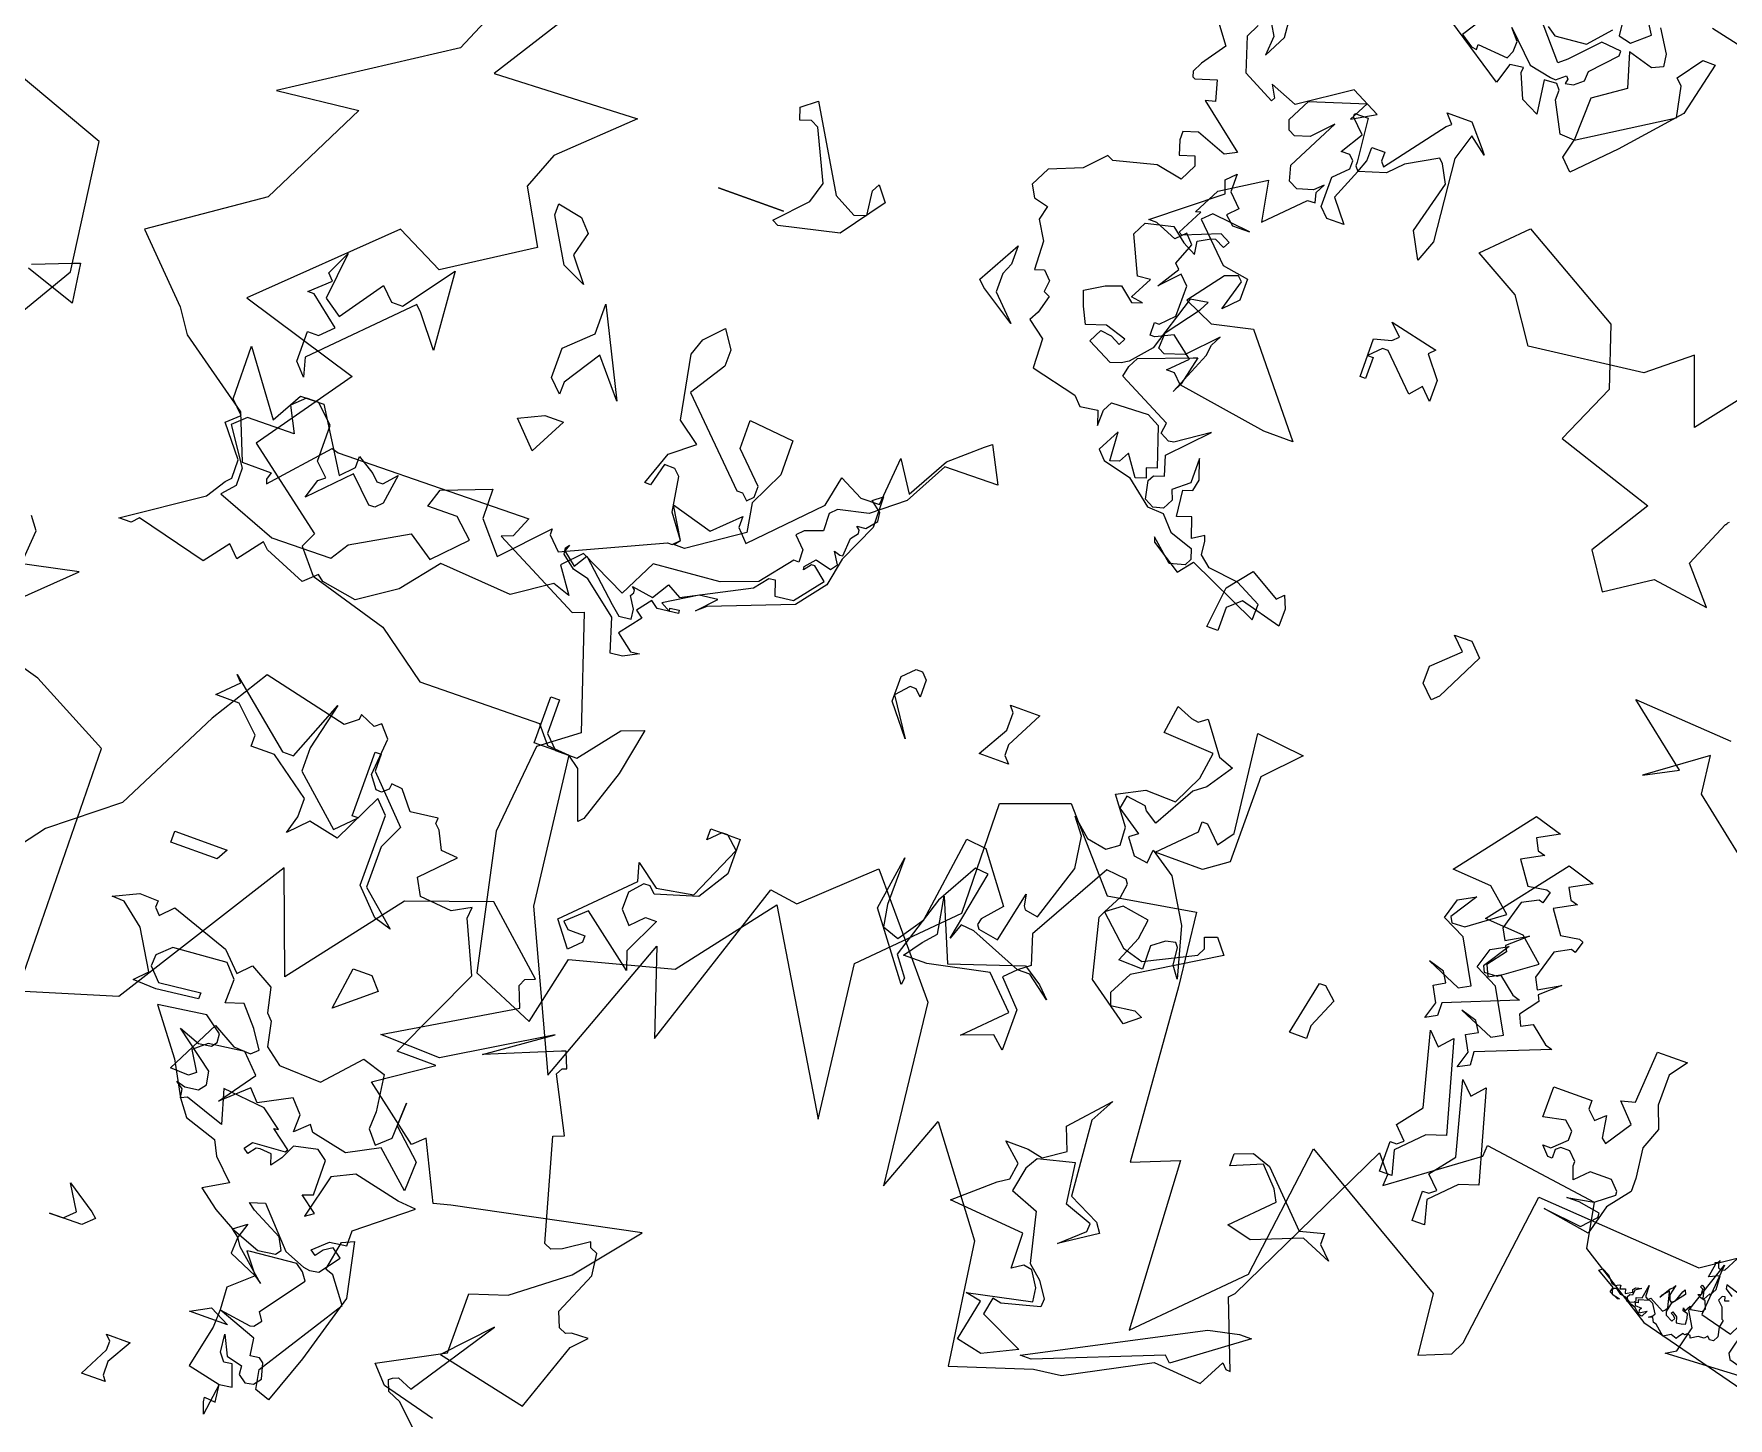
# Model space of a CAD drawing. Header units: metres. Extents: x -71 to 881, y -503 to 661.
# Drawn here: x 140.09 to 145.56, y 476.48 to 480.94 of the extents above; entities that cross this region are included whole.
import ezdxf

# ---------------------------------------------------------------- set-up
doc = ezdxf.new("R2010")
doc.units = ezdxf.units.M
doc.layers.add('ARBRE', color=100, linetype='Continuous', lineweight=13, true_color=0x00ff3f)

# ---------------------------------------------------------------- blocks, each defined once
blk = doc.blocks.new('WMF2', base_point=(0, 0.01))
at = {"color": 251, "lineweight": 0, "true_color": 0x636466}
for points in [[(81.23, -212.64), (86.45, -202.37), (92.4, -197.64), (98.49, -189.57)], [(197.13, -110.25), (202.88, -101.16), (188.84, -101.73), (195.03, -95.86), (196.4, -92.3), (193.55, -87.25), (201.48, -82.18), (206.17, -84.52), (217.5, -73.62), (205.76, -70.03), (212.07, -61.12), (204.08, -54.99), (204.77, -53.52), (202.84, -51.25), (195.1, -48.95), (190.12, -45.33), (178.29, -45.44), (176.89, -43.78), (174.7, -43.59), (173.01, -29.2), (166.39, -14.78), (160.89, -29.58), (158.19, -21.39), (152.68, -38.14), (149.95, -37.75), (143.85, -43.43), (139.57, -38.33), (135.29, -33.25), (133.39, -15.7), (130.63, -23.1), (123.64, -13.73), (121.99, -1.9), (114.39, -4.34), (111.72, -4.67), (103.98, -8.76), (99.27, -8.35), (97.95, -10.89), (97.46, -10.41), (97.02, -10.37), (99.54, -16.88), (99.06, -17.38), (95.41, -24.9), (90.83, -34.32), (89.42, -32.65), (89.51, -31.56), (81.64, -37.29), (81.55, -38.39), (70.38, -36.78), (69.61, -32.48), (62.22, -27.79), (49.27, -24.43)], [(3.27, -107.44), (3.01, -110.61), (3.9, -111.79)], [(16.57, -120.44), (8.22, -134.47), (9.81, -146.85), (18.98, -150.2)], [(39.67, -158.01), (44.92, -159.4), (46.44, -161.06), (40.43, -164.26), (40.42, -170.12), (36.91, -171.27), (31.95, -175.08), (27.13, -180.99), (44.83, -177.37), (46.41, -176.96), (49.12, -182.48), (50.2, -181.46), (55.69, -185.68), (50.55, -189.17), (54.41, -189.22), (50.23, -198.2), (52.48, -203.12), (52.39, -204.21), (54.12, -203.26), (57.28, -203.53), (58.15, -205.15), (55.25, -208.11), (56.89, -208.24), (57.74, -209.97), (58.25, -210.45), (58.2, -211), (60.88, -210.67), (62.28, -212.43), (63.37, -212.54), (63.42, -211.98), (64, -211.48), (64.56, -211.53), (65.45, -212.71), (65.14, -216.33), (66.13, -217.51), (66.73, -217.02), (68.24, -217.69), (68.28, -217.15), (69.45, -216.26), (77.76, -218.17), (81.23, -212.64), (81.23, -212.64)], [(122.03, -4.59), (121.2, -8.62), (122.72, -8.94), (116.58, -10.22), (116.74, -11.56), (117.68, -13), (118.53, -13.17), (119.53, -12.5), (119.62, -15.95), (127.05, -16.59), (123.52, -19.64), (122.5, -20.31), (122.25, -21.93), (124.05, -23.52), (121.84, -23.52), (120.32, -23.2), (118.31, -24.55), (119.17, -26.74), (115.88, -30.39), (117.14, -28.09), (116.53, -20.76), (113.49, -19.25), (112.89, -18.34), (116.25, -16.14), (114.07, -18.14), (114, -18.92), (116.7, -19.9), (117.23, -23.8), (120.73, -22.94), (121.42, -21.76), (121.9, -19.39), (119.14, -18.3), (118.02, -13.51), (116.67, -12.35), (115.65, -10.82), (115.72, -10.05), (119.34, -9.11), (120.19, -9.29), (120.53, -7.61), (116.29, -5.59), (119.5, -4.04), (122.03, -4.59), (122.03, -4.59)], [(100.3, -13.3), (97.37, -13.9), (96.16, -13.9), (102.61, -9.16), (103.21, -9.75), (114.9, -5.14), (116, -5.14), (100.3, -13.3), (100.3, -13.3)], [(204.04, -108.47), (206.64, -102.36), (221.47, -92.77), (213.62, -93.64), (218.84, -83.17), (228.67, -76.4), (223.08, -70.7), (221.59, -68.47), (214.46, -63.39), (212.7, -59.01), (209.83, -58.98), (210.04, -58.28), (209.88, -57.88), (205.22, -63.07), (204.55, -62.86), (196.2, -62.98), (185.71, -63.11), (186.56, -61.11), (187.58, -60.7), (178.92, -56.25), (177.9, -56.66), (174.32, -45.95), (177.81, -43.34), (178.67, -34.61), (175.87, -21.54), (169.72, -18.91), (168.26, -25.61), (158.55, -28.14), (151.66, -37.02), (141.23, -19.49), (142.97, -34.33), (135.13, -42.17), (135.3, -53.01), (129.01, -55.27), (122.91, -48.29), (114.53, -49.68), (113.77, -42.55), (112.45, -25.61), (108.09, -27.35), (107.21, -10.78), (98.49, -19.49), (96.74, -32.59), (81.64, -23.67), (81.04, -17.76), (78.09, -18.94), (77.45, -20.28), (75.41, -35.48), (59.11, -34.32), (48.77, -41.31)], [(40.11, -155.63), (43.05, -158.46), (44.35, -159.02), (44.76, -160.04), (44.45, -160.3), (43.92, -160.51), (42.49, -159.91), (37.1, -168.03), (40.97, -163.9), (32.15, -161.95), (29.82, -168.64), (28.52, -170), (30.14, -169.93), (30.65, -169.72), (31.37, -170.03), (31.94, -171.46), (30.17, -175.61), (30.45, -177.74), (31.15, -178.04), (31.35, -178.56), (33.6, -177.07), (34.61, -176.66), (35.32, -176.96), (38.04, -186.65), (37.02, -187.05), (39.7, -192.27), (39.35, -192.88), (38.94, -193.04), (39.56, -194.57), (39.97, -194.4), (46.81, -191.62), (41.05, -195.63), (50.47, -189.97), (56.38, -190.15), (44.99, -196.88), (45.76, -198.84), (45.47, -199.54), (44.55, -199.92), (50.64, -205.39), (58.51, -202.62), (66.66, -192.17), (70.16, -201.76), (80.62, -185.19), (89.7, -182.43), (90.01, -206.45), (97.85, -210.62), (106.23, -212.96), (97.57, -221.28), (108.11, -219.06)], [(95.41, -24.9), (93.1, -25.5), (93.1, -24.4), (91.88, -23.19), (94.81, -24.4), (99.43, -22.59), (101.87, -23.19), (98.33, -26.72), (98.94, -27.82), (100.65, -29.64), (103.57, -28.43), (103.57, -29.64), (101.87, -30.26), (100.05, -29.64), (95.41, -24.9), (95.41, -24.9)], [(57.77, -28.84), (58.63, -30.3), (56.93, -35.37), (57.37, -30.33), (54.22, -29.5), (53.25, -31.47), (53.04, -32.3), (51.55, -33.16), (53.17, -30.11), (53.78, -27.79), (53.47, -27.25), (51.12, -26.63), (45.81, -30.31), (45.66, -26.44), (59.37, -25.77), (58.42, -26.33), (57.77, -28.84), (57.77, -28.84)], [(169.87, -28.84), (169.25, -28.23), (167.56, -28.23), (167.56, -27.6), (168.66, -26.5), (170.48, -28.84), (164.64, -34.67), (165.12, -36.39), (162.8, -34.67), (159.28, -35.28), (156.97, -40.52), (158.19, -41.62), (158.8, -41.62), (159.88, -40.52), (159.88, -41.62), (156.97, -41.62), (156.97, -38.21), (158.8, -35.28), (162.8, -34.07), (163.41, -34.67), (164.03, -34.67), (165.12, -33.45), (165.12, -31.75), (164.03, -30.53), (162.8, -31.75), (161.71, -31.75), (163.41, -28.23), (162.8, -26.5), (168.04, -30.53), (169.87, -28.84), (169.87, -28.84)], [(54.57, -33.25), (56.09, -33.72), (56.03, -33.37), (55.31, -32.87)], [(55.39, -32.36), (55.77, -32.24), (55.88, -32.62), (56.15, -32.56), (56.36, -32.12), (55.85, -31.63), (55.46, -30.55), (55.3, -30.46), (55.43, -29.76), (55.24, -28.88), (55.5, -28.39), (55.87, -28.34), (56.16, -28.62), (56.42, -28.33), (56.99, -28.28), (57.65, -27.88), (57.72, -28.12), (58.03, -28.17), (58.25, -27.98), (58.41, -28.05), (58.73, -27.66), (58.86, -27.41), (59.43, -27.6), (60.1, -27.17), (61.07, -28.04), (61.37, -28.09), (61.58, -28.52), (61.97, -28.4), (61.62, -28.65), (61.49, -28.9), (62.03, -29.74), (62.37, -29.92), (63.43, -29.61), (63.34, -29.34), (63.61, -29.26), (63.52, -29), (62.86, -28.99), (63.01, -28.72), (62.94, -28.47), (62.26, -28.88), (62.57, -28.28), (62.89, -28.34), (63.48, -28.85), (64.34, -29.1), (64.6, -29.45), (65.11, -29.53), (65.65, -29.92), (65.93, -29.83), (66.02, -29.66), (65.89, -29.26), (65.11, -29.09), (65.26, -29.04), (66.15, -29.41), (66.02, -29.89), (67.84, -30.97), (67.51, -31.22), (66.81, -30.85), (66.26, -30.24), (65.89, -30.14), (65.56, -30.31), (65.43, -30.34), (65.4, -29.99), (64.88, -30.15), (64.76, -29.76), (64.15, -30.11), (64.22, -30.34), (64, -30.58), (63.48, -30.72), (64.02, -30.36), (64.06, -29.83), (64.32, -29.76), (64.47, -29.5), (64.37, -29.25), (64.12, -29.12), (63.68, -29.31), (63.59, -29.47), (63.68, -29.74), (63.15, -29.91), (62.91, -31.2), (62.89, -30.2), (62.83, -30.07), (62.59, -29.93), (62.37, -30.14), (60.91, -29.37), (60.7, -29.58), (60.56, -29.85), (60.92, -31.25), (60.95, -31.35), (61.49, -30.77), (61.62, -30.52), (60.95, -31.58), (60.73, -31.77), (60.58, -32.05), (60.79, -31.06), (60.63, -30.55), (60.45, -30.45), (60.1, -30.71), (59.75, -31.73), (59.62, -31.98), (59.42, -31.56), (60.41, -30.31), (60.57, -29.63), (60.56, -29.41), (60.48, -29.15), (59.78, -28.78), (59.61, -29.12), (59.81, -29.35), (60.09, -29.48), (59.99, -29.66), (59.52, -29.31), (59.36, -28.78), (58.88, -28.85), (58.48, -28.96), (58.53, -29.53), (58.63, -29.93), (59.11, -30.07), (59.2, -30.34), (58.98, -30.11), (58.66, -30.69), (58.5, -30.4), (57.42, -30.59), (57.23, -30.94), (57.5, -31.63), (57.97, -31.77), (58.34, -31.96), (58.03, -32.11), (58.06, -32.48), (58.09, -32.59), (58.37, -32.72), (58.26, -32.91), (58, -32.77), (57.77, -31.77), (57.68, -31.73), (57.33, -32.4), (57.28, -32.27), (56.9, -32.97), (56.98, -34.3), (57.97, -33.85), (57.74, -35.15), (57.85, -35.31), (57.61, -35.42), (57.47, -35.67), (57.52, -35.37), (57.39, -34.96), (57.14, -34.83), (56.74, -34.96), (56.01, -36.34)], [(85.82, -32.33), (85.2, -32.33), (84.59, -32.83), (85.82, -34.04), (83.99, -36.36), (85.82, -43.43), (84.59, -42.2), (83.5, -43.43), (81.06, -34.64), (82.88, -34.04), (85.2, -31.73), (84.59, -29.42), (85.82, -29.42), (85.82, -32.33), (85.82, -32.33)], [(127.86, -39.54), (126.03, -38.33), (124.94, -37.24), (127.24, -38.94), (128.46, -38.94), (129.55, -37.85), (127.24, -35.41), (127.24, -31.39), (128.46, -32.48), (131.38, -31.39), (127.86, -34.91), (130.76, -37.85), (136.62, -36.62), (138.93, -36.62), (137.71, -38.33), (136.62, -39.54), (137.23, -43.08), (134.79, -37.24), (127.86, -39.54), (127.86, -39.54)], [(90.23, -35.66), (89.63, -35.66), (89.02, -36.14), (90.23, -37.37), (88.4, -39.67), (90.23, -46.74), (89.02, -45.52), (87.92, -46.74), (85.48, -37.97), (87.31, -37.37), (89.63, -35.05), (89.02, -32.72), (90.23, -32.72), (90.23, -35.66), (90.23, -35.66)], [(70.82, -34.21), (69.59, -35.56), (69.59, -35.99), (71.7, -36.34), (72.94, -36.34), (70.38, -36.78), (68.72, -38.1), (68.72, -38.45), (69.59, -39.32), (71.7, -39.32), (72.94, -38.1), (73.38, -39.32), (73.38, -39.76), (74.16, -40.55), (75.04, -40.55), (75.48, -40.2), (75.48, -39.32), (75.92, -39.32), (76.72, -40.2), (75.92, -40.2), (74.6, -41.44), (74.6, -42.32), (75.48, -43.11), (77.6, -42.67), (77.6, -45.66), (73.81, -45.66), (73.81, -44.79), (72.94, -44), (72.05, -44.79), (71.7, -42.67), (71.26, -42.32), (69.59, -44.79), (71.26, -46.54), (69.94, -46.89), (69.59, -52), (66.59, -52), (67.83, -50.32), (67.83, -47.34), (67.04, -45.22), (67.83, -43.11), (67.48, -40.2), (67.48, -38.89), (69.16, -36.78), (69.94, -33.86), (74.6, -34.65), (70.82, -34.21), (70.82, -34.21)], [(120.42, -66.45), (119.65, -67.04), (117.45, -64.06), (115.93, -63.49), (117.61, -61.04), (118.69, -60.22), (120.94, -56.22), (122.15, -57.02), (122.44, -57.42), (124.35, -57.69), (124.6, -56.41), (122.13, -54.73), (122.91, -54.15), (121.8, -52.67), (120.44, -52.47), (120.32, -53.77), (117.85, -52.09), (115.45, -48.04), (114.13, -43.19), (114.93, -44.29), (115.11, -45.98), (115.4, -46.38), (116.35, -46.16), (117.52, -45.28), (117.5, -42.97), (119.86, -43.05), (118.8, -45.54), (118.53, -47.44), (121.17, -47.9), (122.64, -46.8), (121.69, -48.6), (121.49, -49.97), (121.78, -50.35), (123.77, -50.57), (128.28, -42.59), (127.38, -39.75), (128.46, -38.94), (133.52, -40.99), (134.82, -41.11), (135.39, -39.6), (134.06, -46.44), (135.36, -46.55), (137.61, -42.55), (139.52, -36.52), (138.12, -34.62), (138.22, -33.95), (142.72, -39.97), (141.89, -45.21), (141.95, -40.55), (141.61, -38.48), (139.96, -37.89), (138.27, -40.36), (137.04, -48.82), (135.07, -48.6), (131.68, -44.07), (133.27, -42.27), (133.42, -41.67), (133.14, -41.28), (131.16, -40.93), (130.09, -45.87), (129.9, -44.79), (129.67, -44.48), (128.38, -44.23), (126.63, -49.66), (127.08, -52.73), (128.25, -54.29), (126.47, -52.71), (124.5, -52.36), (123.39, -53.17), (123.49, -54.92), (125.42, -57.49), (122.86, -58.8), (119.88, -58.72), (118.5, -61.58), (118.12, -64.16), (123.08, -64.47), (122.69, -67.2), (121.11, -66.56), (120.42, -66.45), (120.42, -66.45)], [(122.64, -46.8), (119.8, -44.2), (117.78, -43.62), (113.05, -45.94), (112.69, -46.71), (113.05, -47.75), (111.9, -48.16), (110.76, -46.76), (118.41, -42.1), (119.56, -39.88), (119.15, -38.74), (116.82, -39.05), (116.04, -38.68), (117.45, -37.54), (121.56, -40.46), (122.95, -46.17), (122.64, -46.8), (122.64, -46.8)], [(174.7, -43.59), (178.13, -43.59), (178.13, -48.16), (177.26, -48.16), (177.26, -44.83), (176.02, -43.59), (173.91, -43.59), (170.9, -47.37), (168.8, -48.16), (169.68, -43.59), (171.36, -38.49), (171.81, -38.05), (173.47, -42.7), (174.7, -43.59), (174.7, -43.59)], [(99.65, -46.23), (100.87, -43.31), (100.87, -42.08), (102.57, -42.08), (101.47, -47.33), (100.87, -47.33), (99.65, -46.23), (99.65, -46.23)], [(82.59, -63.67), (82.02, -62.61), (81.29, -62.4), (83.29, -61.31), (81.8, -59.17), (80.03, -59.45), (79.63, -59.31), (79.98, -58.16), (80.39, -58.29), (81.86, -57.49), (82.69, -54.71), (82.12, -53.66), (80.09, -54.82), (81.89, -53.24), (81.61, -52.7), (82.93, -50.96), (82.44, -49.93), (81.38, -50.49), (79.67, -49.09), (78.94, -48.87), (85.72, -46.19), (85.64, -44.92), (86.71, -44.35), (86.21, -45.98), (87.01, -47.47), (85.95, -48.04), (86.55, -49.02), (88.1, -49.47), (84.71, -48.03), (83.64, -48.6), (85.9, -52.66), (88.14, -53.77), (87.55, -55.72), (85.96, -56.58), (87.61, -54.06), (87.34, -53.53), (86.07, -53.59), (82.77, -55.98), (85.1, -58.01), (88.93, -58.28), (83.26, -65.56), (80.58, -64.76), (82.59, -63.67), (82.59, -63.67)], [(87.01, -67), (86.45, -65.93), (85.72, -65.71), (87.73, -64.61), (86.24, -62.48), (84.47, -62.76), (84.07, -62.63), (84.4, -61.49), (84.81, -61.62), (86.3, -60.82), (87.13, -58.03), (86.56, -56.98), (84.52, -58.13), (86.33, -56.54), (86.04, -56.01), (87.37, -54.28), (86.87, -53.24), (85.82, -53.82), (84.11, -52.42), (83.35, -52.19), (90.12, -49.5), (90.07, -48.23), (91.12, -47.66), (90.64, -49.3), (91.42, -50.77), (90.37, -51.37), (90.96, -52.33), (92.52, -52.8), (89.13, -51.34), (88.07, -51.91), (90.31, -55.97), (92.58, -57.08), (91.99, -59.05), (90.39, -59.91), (92.05, -57.37), (91.75, -56.85), (90.49, -56.9), (87.19, -59.31), (89.51, -61.33), (93.35, -61.59), (87.7, -68.89), (85.01, -68.09), (87.01, -67), (87.01, -67)], [(220.57, -50.22), (221.79, -50.2), (214.78, -54.92), (213.59, -56.76), (213.1, -57.26), (213.13, -59.1), (215.47, -61.97), (214.27, -63.08), (215.5, -64.29), (215.56, -69.52), (211.34, -63.72), (209.67, -66.67), (207.37, -66.7), (203.77, -60.91), (202.56, -62.13), (202.58, -63.23), (200.85, -62.15), (200.24, -61.55), (199.64, -61.56), (198.56, -62.79), (199.01, -59.87), (199.61, -59.26), (200.21, -59.24), (202.55, -61.52), (206.05, -57.94), (205.47, -59.78), (204.85, -60.28), (206.1, -61.48), (206.14, -65.01), (207.85, -66.7), (209.07, -66.69), (210.27, -65.56), (209.03, -63.15), (213.66, -63.1), (214.86, -61.99), (212.51, -58.47), (212.49, -56.77), (213.57, -55.55), (207.7, -53.3), (201.85, -53.37), (200.78, -55.09), (195.57, -58.07), (193.11, -56.39), (190.24, -59.36), (192.08, -61.04), (195, -61.01), (194.41, -62.83), (189.81, -64.59), (189.77, -61.68), (187.3, -58.79), (183.33, -62.96), (183.33, -62.37), (182.1, -61.15), (172.77, -65.4), (172.29, -65.4), (171.68, -66.02), (173.43, -68.94), (169.39, -67.77), (166.98, -70.11), (166.96, -69.01), (165.85, -67.81), (160.08, -73.71), (159.5, -76.65), (157.18, -75.46), (155.35, -75.48), (154.92, -80.22), (153.06, -77.33), (150.8, -81.38), (147.91, -83.85), (147.29, -84.34), (145.55, -80.94), (150.8, -80.88), (153.05, -76.72), (155.95, -74.38), (158.86, -73.73), (159.47, -73.11), (159.44, -71.4), (161.14, -70.78), (161.73, -70.16), (160.64, -69.08), (160.62, -67.87), (161.11, -67.86), (163.5, -64.91), (166.9, -63.65), (173.36, -63.08), (175.14, -59.53), (179.8, -61.8), (181.48, -60.07), (179.75, -57.65), (181.46, -58.23), (184.95, -55.88), (192.02, -56.41), (194.9, -52.85), (198.42, -50.48), (201.82, -51.06), (202.43, -51.55), (203.66, -50.42), (207.69, -52.09), (208.3, -52.68), (210.1, -50.35), (211.21, -51.44), (213, -49.09), (219.97, -50.84), (220.57, -50.22), (220.57, -50.22)], [(113.17, -63.62), (113.17, -55.18), (115.36, -53.65), (120.07, -53.65), (116.91, -56.82), (116.91, -57.81), (116.37, -57.81), (114.82, -56.28), (113.72, -57.81), (114.82, -67.35), (110.12, -66.81), (113.17, -63.62), (113.17, -63.62)], [(156.89, -69.51), (157.43, -66.75), (159.56, -64.03), (167.3, -61.05), (168.14, -60.32), (166.54, -62.02), (168.32, -61.8), (171.36, -59.94), (170.42, -59.42), (170.47, -59.72), (169.59, -59.84), (169.56, -59.52), (171.59, -59.29), (172.31, -59.83), (173.34, -58.5), (172.64, -57.96), (174.22, -55.94), (172.57, -54.64), (171.71, -54.74), (173.12, -54.01), (174.29, -53.87), (175.3, -57.08), (178.61, -59.71), (180.18, -60.09), (181.49, -61.11), (181.56, -61.74), (181.3, -62.07), (181.53, -61.43), (180.22, -60.39), (179.42, -61.68), (175.68, -58.22), (174.72, -57.4), (173.53, -57.53), (173.65, -58.47), (174.34, -59.58), (174.13, -59.93), (174.18, -60.23), (174.45, -60.45), (172.34, -60.13), (171.33, -61.75), (169.98, -60.98), (163.78, -64.16), (162.73, -65.48), (162.11, -65.55), (161.63, -64.1), (159.84, -64.31), (157.76, -66.95), (159.09, -68.05), (159.4, -68.02), (159.94, -67.33), (159.98, -67.64), (159.15, -68.6), (157.6, -68.22), (157.12, -68.85), (157.81, -69.96), (157.22, -69.78), (156.92, -69.81), (156.81, -71.58), (156.27, -72.27), (156.3, -72.59), (156.65, -72.85), (155.79, -72.95), (154.94, -73.93), (155.05, -74.81), (156.1, -75.62), (155.22, -76.3), (155.18, -73.27), (156.89, -69.51), (156.89, -69.51)], [(136.37, -58.45), (136.37, -57.37), (135.76, -56.76), (138.68, -56.76), (136.98, -59.69), (136.98, -61.39), (137.47, -62), (134.54, -62), (136.37, -58.45), (136.37, -58.45)], [(147.98, -61.05), (146.87, -62.15), (146.26, -62.15), (145.66, -61.53), (145.66, -59.83), (146.26, -60.44), (146.87, -60.44), (147.98, -59.23), (145.66, -55.68), (147.98, -58.61), (147.98, -61.05), (147.98, -61.05)], [(171.68, -66.02), (173.31, -68.24), (173.88, -71.59), (174.47, -72.18), (175.5, -72.18), (176.09, -69.97), (176.66, -69.97), (175.5, -73.22), (173.31, -74.97), (175.5, -76.59), (176.66, -82.74), (176.09, -84.36), (174.47, -86.09), (173.31, -84.36), (173.31, -82.74), (175.5, -79.36), (168.32, -72.18), (167.74, -72.18), (167.15, -71.59), (166.58, -72.18), (166.58, -73.22), (169.36, -76), (169.36, -78.78), (164.96, -78.33), (164.96, -74.97), (166.58, -71.59), (166.11, -68.82), (171.09, -65.45), (172.15, -65.45), (171.68, -66.02), (171.68, -66.02)], [(187.57, -69.19), (189.89, -71.62), (187.57, -72.72), (185.74, -72.72), (187.57, -69.19), (187.57, -69.19)], [(211.1, -72.56), (210.01, -72.56), (208.8, -73.77), (211.73, -76.09), (212.35, -76.09), (210.51, -77.8), (211.1, -78.4), (210.01, -80.71), (210.51, -76.09), (208.8, -74.88), (205.88, -79.01), (204.66, -77.8), (203.56, -77.8), (200.04, -82.55), (199.42, -74.88), (201.73, -77.8), (202.34, -78.4), (210.51, -70.25), (210.01, -68.43), (211.1, -69.64), (211.1, -72.56), (211.1, -72.56)], [(68.73, -71.99), (73.89, -76.06), (74.34, -79.76), (79.68, -75.87), (76.6, -77.49), (82.66, -82.33), (73, -81.67)], [(80.69, -115.04), (86.12, -108.09), (88.43, -114.47), (92.34, -111.31), (103.35, -109.97), (106.1, -114.07), (110.61, -116.64), (106.84, -120.37), (96.77, -114.54), (94.84, -108.74), (97.41, -102.93), (91.6, -101), (87.74, -99.72), (91.28, -94.1), (89.03, -90.71), (84.85, -93.45), (79.38, -92.64), (82.27, -96.02), (80.34, -100.54), (80.31, -100.55), (80.25, -100.64), (80.17, -100.76), (80.05, -100.9)], [(97.72, -81.01), (100.04, -76.4), (100.64, -75.79), (101.87, -77), (101.87, -78.71), (99.41, -81.01), (100.64, -82.24), (98.93, -82.24), (97.72, -81.01), (97.72, -81.01)], [(122.21, -79.14), (120.38, -81.45), (117.46, -79.74), (116.86, -80.36), (116.37, -79.14), (116.37, -77.44), (120.38, -78.53), (121.59, -77.44), (121.59, -75.13), (122.69, -75.13), (122.21, -79.14), (122.21, -79.14)], [(184.65, -79.77), (186.95, -76.25), (186.95, -75.04), (188.18, -76.25), (188.18, -79.17), (185.74, -81.48), (185.74, -84.42), (181.72, -76.25), (184.65, -79.77), (184.65, -79.77)], [(93.76, -142.97), (97.21, -143.77)], [(101.81, -142.17), (100.48, -140.04), (100.32, -138.84), (101.34, -138.36), (103.76, -139.06), (102.79, -135.77), (105.69, -133.77), (105.82, -129.54), (107.25, -129.65), (108.74, -132.52), (108.73, -133.49), (109.15, -133.99), (110.39, -133.89), (109.93, -130.65), (111.62, -131.51), (112.63, -133.81), (112.58, -134.33), (113.9, -134.17), (114.51, -132.19), (129.81, -142.39)], [(140.84, -128.69), (139.42, -126.79), (141.03, -124.5), (141.52, -123.53), (141.36, -123.04), (141.12, -122.91), (139.13, -123.53), (138.58, -121.59), (139.52, -121.34), (135.03, -117.8), (136.15, -117.21), (139.1, -118.34), (140.49, -117.9), (140.5, -117.08), (140.06, -115.71), (138.68, -116.15), (138.33, -115.23), (139.13, -113.66), (141.69, -114.16), (145.74, -113.14), (146.33, -113.43), (148.12, -111.55), (151.13, -110.32), (152.08, -108.49), (151.44, -107.36), (150.04, -107.03), (150.34, -105.65), (149.29, -103.85), (149.18, -101.08), (148.29, -101.35), (147.47, -100.54), (147.61, -99.46), (147.03, -99.16), (147.51, -97.44), (147.99, -96.52), (146.26, -95.22), (146.17, -92.39), (141.64, -91.28), (140.84, -90.46), (139.13, -90.72), (138.69, -89.34), (138.63, -90.88), (138.17, -91.79), (134.57, -91.91), (133.35, -91.28), (132.09, -87.5), (133.07, -87.18), (132.73, -86.26), (133.71, -85.95), (135.09, -87.89), (135.6, -86.91), (136.47, -86.63), (136.66, -89.45), (137.77, -87.31), (136.97, -86.47), (134.21, -85.79), (131.7, -83.77), (130.11, -83.69), (128.85, -82.3), (126.54, -81.5), (126.24, -80.52), (126.57, -79.87), (128, -79.47), (130.14, -81.38), (129.97, -80.9), (127.04, -78.97), (125.91, -80.36), (118.92, -77.16), (118.88, -78.69), (121.4, -80.01), (124.34, -80.36), (125.43, -81.26), (125.58, -82.58), (125.74, -83.07), (126.83, -82.4), (127.49, -84.3), (128.86, -83.86), (129.13, -86.37), (128.24, -86.66), (128, -87.76), (128.66, -89.67), (128.66, -87.28), (130.11, -86.07), (129.76, -85.15), (130.27, -84.17), (131.22, -83.92), (132.14, -84.39), (132.47, -86.12), (132.16, -86.71), (131.17, -87.01), (131.77, -88.88), (128.43, -92.34), (131.45, -90.3), (131.93, -90.21), (132.84, -90.68), (132.69, -91.75), (138.01, -94.49), (137.8, -95.54), (137.29, -96.51), (132.41, -98.35), (132.02, -98.48), (132.65, -95.66), (133.11, -94.75), (131.35, -98.96), (131.2, -100.04), (130.7, -101), (133.23, -98.36), (135.1, -97.76), (135.74, -98.1), (135.68, -99.63), (133.33, -102.77), (132.87, -103.68), (134.56, -103.4), (136.24, -97.94), (137.95, -96.02), (138.58, -95.62), (139.55, -95.29), (142.04, -96.56), (141.41, -97.82), (140.33, -97.67), (139.33, -97.16), (139.01, -97.82), (141.07, -98.46), (142.94, -97.86), (143.7, -99.41), (144.2, -100.81), (142.43, -101.88), (141.01, -102.38), (139.61, -101.25), (138.63, -101.56), (139.77, -101.73), (138.66, -103.88), (139.89, -103.76), (141.57, -107.36), (140.9, -108.66), (138.27, -109.27), (136.88, -108.14), (135.58, -107.47), (135.77, -108.71), (134.62, -109.36), (134.22, -109.47), (133.26, -108.98), (132.92, -109.62), (133.89, -110.13), (137.3, -108.77), (137.63, -108.93), (136.36, -111.4), (136.84, -111.24), (135.54, -113.78), (131.42, -116.34), (130.72, -112.44), (127.35, -115.8), (126.6, -115.82), (126.85, -116.77), (126.37, -117.68), (127.17, -116.93), (128.65, -116.47), (129.55, -116.93), (129.96, -118.38), (127.38, -123.37), (129.16, -121.51), (130.54, -121.07), (131.19, -121.4), (131.54, -122.32), (130.4, -124.53), (125.18, -126.19), (126.16, -124.31), (123.96, -125.55), (126.75, -127), (131.48, -123.86), (134.15, -124.91), (133.52, -123.75), (133.68, -123.43), (136.79, -125.04), (137.86, -128.38), (137.23, -129.62)], [(136.11, -130.19), (135.51, -129.14), (135.65, -127.24), (134.56, -129.39), (134.72, -131.45)], [(117.58, -137.48), (118.99, -135.3), (117.81, -134.49), (117.3, -134.44), (117.31, -134.91), (114.32, -134.66), (114, -135.42), (113.97, -136.41), (114.88, -137.47), (112.09, -134.75), (109.9, -134.31), (109.39, -134.27), (108.55, -134.98), (108.32, -134.71), (108.41, -134.24), (107.65, -134.4), (106.82, -135.1), (106.74, -136.05), (104.54, -138.4), (104.55, -138.87), (106.51, -139.03), (108.95, -136.47), (109.72, -135.82), (113.14, -139.82)], [(111.72, -138.72), (110.83, -138.12), (107.79, -138.4), (105.92, -140.47)], [(105.33, -141.47), (105.18, -140.15), (103.95, -139.86), (102.35, -141.23), (103.5, -143.03)], [(193.06, -90.68), (193.06, -91.77), (190.63, -91.29), (189.54, -90.08), (190.15, -87.76), (188.32, -85.45), (190.63, -86.53), (193.06, -90.68), (193.06, -90.68)], [(132.71, -95.54), (133.58, -96.42), (134.37, -96.42), (132.71, -98.1), (134.81, -99.76), (136.47, -98.97), (136.93, -98.97), (136.93, -100.2), (136.47, -100.2), (135.25, -101.44), (135.25, -104.42), (136.12, -105.31), (137.8, -103.54), (136.47, -105.66), (136.93, -106.1), (136.12, -108.22), (136.93, -109.09), (137.8, -108.22), (139.92, -109.09), (140.71, -109.09), (134.81, -113.75), (135.25, -114.99), (134.37, -115.87), (134.37, -114.12), (133.14, -112.88), (134.02, -111.98), (133.14, -111.2), (131.46, -111.2), (135.25, -111.63), (136.12, -110.76), (132.71, -107.41), (130.14, -106.98), (130.14, -104.87), (131.46, -103.54), (130.59, -106.54), (131.03, -106.98), (132.27, -106.54), (134.81, -103.19), (131.92, -101.88), (128.03, -102.76), (120.98, -94.11), (123.89, -94.11), (132.71, -95.54), (132.71, -95.54)], [(151.83, -99.7), (151.83, -97.88), (149.53, -95.56), (153.05, -97.88), (153.66, -98.49), (151.35, -102.62), (151.35, -100.8), (151.83, -99.7), (151.83, -99.7)], [(173.74, -97.12), (171.08, -99.94), (170.47, -101.94), (172.73, -106.71), (173.49, -107.11), (174.53, -106.76), (174.92, -107.91), (173.5, -109.02), (168.96, -101.3), (166.77, -100.11), (165.62, -100.49), (165.9, -102.84), (165.52, -103.6), (164.39, -102.19), (167.39, -98.11), (173.12, -96.81), (173.74, -97.12), (173.74, -97.12)], [(173.09, -98.24), (179.55, -98.24), (173.09, -98.24), (173.09, -98.24)], [(111.88, -106.14), (110.25, -104.06), (110.25, -101.98), (111.34, -103.08), (112.32, -101.98), (115.5, -105.17), (116.06, -105.17), (117.15, -104.06), (116.61, -104.06), (116.61, -101.98), (117.15, -101.98), (117.15, -105.71), (115.5, -106.14), (114.95, -106.7), (116.06, -107.79), (111.34, -106.7), (111.88, -106.14), (111.88, -106.14)], [(115.75, -121.61), (116.64, -123.29), (117.08, -123.72), (119.97, -122.05), (121.3, -120.73), (123.86, -119.93), (125.08, -116.95), (123.4, -114.83), (125.08, -114.83), (125.96, -115.71), (125.96, -118.61), (124.64, -119.93), (124.64, -120.73), (125.08, -121.17), (125.96, -121.17), (124.64, -123.29), (125.96, -124.6), (125.96, -124.95), (124.64, -124.95), (124.21, -120.73), (124.21, -120.38), (123.86, -119.93), (123.4, -121.17), (123.4, -122.5), (122.09, -122.5), (122.09, -121.61), (121.74, -121.17), (117.52, -126.7), (117.08, -127.05), (117.87, -127.93), (115.4, -127.93), (113.63, -125.83), (113.28, -125.39), (114.96, -126.7), (115.75, -124.16), (114.96, -116.16), (115.75, -114.04), (117.08, -116.51), (115.75, -121.61), (115.75, -121.61)], [(11.87, -133.9), (8.32, -135.28), (7.59, -135.54), (7.07, -131.77), (12.02, -133.45)], [(105.82, -129.54), (97.54, -134.76), (98.14, -137.7), (98.75, -138.3), (97.05, -140.62), (95.83, -140.62), (97.05, -135.38), (101.69, -130.15), (105.21, -126.6), (106.3, -127.7), (105.82, -129.54), (105.82, -129.54)], [(59.93, -151.15), (60.32, -152.23), (60.38, -152.67), (59.29, -152.55), (59.49, -154.26), (58.26, -154.43), (58.99, -156.48), (59.78, -156.36), (60.39, -157.12), (60.6, -158.84), (59.69, -157), (58.12, -156.61), (58.04, -155.76), (57.3, -155.21), (56.47, -155.37), (55.94, -156.07), (56.34, -157.53), (56.79, -157.86), (57.66, -157.75), (57.9, -159.41), (61.78, -160.83), (58.66, -160.38), (58.28, -160.48), (57.75, -161.18), (58.26, -161.95), (55.2, -166.06), (55.75, -166.8), (56.5, -167.36), (60.96, -166.95), (61.31, -166.89), (59.77, -164.96), (59.07, -164.44), (62, -167.02), (62.51, -167.79), (63.26, -168.35), (60.34, -167.25), (58.66, -167.5), (58.28, -168), (58.89, -169.15), (61.9, -170.7), (62.6, -171.21), (61.18, -171.65), (57.84, -168.06), (55.81, -167.24), (55.17, -167.15), (54.29, -167.27), (52.87, -169.18), (53.82, -169.88), (54.6, -169.37), (55.15, -168.63), (55.66, -169.01), (54.32, -170.26), (52.66, -170.5), (52.66, -171.97), (47.81, -175.9), (49.56, -176.04), (54.15, -177.07), (56.26, -176.06), (57.34, -171.75), (56.54, -172.31), (58.19, -173.55), (57.21, -173.91), (57.26, -177.31), (58.26, -178.06), (60.53, -177.56), (61.17, -176.18), (61.91, -175.17), (62.25, -176.19), (63.37, -176.26), (63.72, -176.21), (64.28, -175.46), (64.78, -175.83), (64.22, -176.58), (61.08, -176.8), (60.89, -177.07), (62.8, -178.48), (62.37, -178.54), (64.31, -180), (68.46, -180.44), (67.52, -177.18), (71.39, -178.5), (71.97, -178.23), (72.13, -179.07), (72.84, -179.59), (71.95, -179.32), (70.65, -179.51), (70.12, -180.21), (70.34, -181.46), (74.19, -184.37), (72.12, -183.59), (70.89, -183.77), (70.51, -184.27), (70.59, -185.1), (72.3, -186.38), (76.95, -185.71), (73.74, -181.48), (71.97, -178.23), (70.82, -176.69), (67.68, -175.65), (66.98, -174.25), (64.97, -172.31), (67.26, -170.98), (65.32, -169.52), (63.26, -168.35), (62.04, -169.25), (62.51, -167.79), (62.6, -166.17), (59.77, -164.96), (61.9, -163.05), (61.78, -160.83), (61.83, -159.09), (62.73, -154.97), (59.49, -154.26), (59.93, -151.15), (59.93, -151.15)], [(70.48, -153.72), (70.48, -154.59), (70.98, -155.09), (68.65, -155.09), (70, -152.75), (70, -151.4), (69.61, -150.88), (71.95, -150.88), (70.48, -153.72), (70.48, -153.72)], [(56.45, -156.83), (51.18, -165.09), (52.99, -167.49), (53.79, -167.78), (53.24, -170.6), (52.14, -171.11), (51.01, -165.85), (52.98, -159.15), (54.67, -154.45), (56.12, -154.97), (56.45, -156.83), (56.45, -156.83)], [(62.6, -160.74), (60.66, -159.76), (64.44, -159.76), (62.6, -160.74), (62.6, -160.74)], [(78.47, -163.95), (77.51, -164.92), (78.97, -167.27), (76.15, -165.41), (75.64, -164.92), (76.63, -163.95), (79.84, -163.95), (78.47, -163.95), (78.47, -163.95)], [(52.76, -180.21), (55.75, -178.63), (59.24, -179.37), (59.71, -180), (60.98, -178.83), (60.92, -180.53), (62.07, -181.8), (65.07, -180.21), (66.12, -181.35), (68.53, -179.14), (66.06, -182.57), (67.81, -184.35), (71.26, -183.89), (72.51, -182.83), (71.38, -180.95), (72, -180.48), (73.83, -180.56), (71.19, -185.7), (68.92, -184.4), (67.21, -184.32), (66.57, -184.91), (67.73, -186.66), (69.36, -188.54), (71.08, -188), (71, -190.33), (72.16, -191.6), (77.42, -191.2), (78.69, -190.03), (78.74, -188.92), (77.57, -187.67), (73.52, -188.11), (73.54, -187.51), (77.6, -187.05), (79.9, -187.14), (78.75, -188.32), (80.93, -191.95), (83.16, -193.74), (84.39, -193.79), (82.02, -194.91), (80.2, -194.84), (80.22, -194.22), (79.64, -193.6), (78.5, -194.76), (72.73, -192.72), (70.97, -190.94), (69.83, -192.11), (67.56, -190.81), (67.04, -188.46), (66.45, -187.83), (65.94, -185.49), (64.29, -184.21), (60.16, -184.05), (57.09, -187.45), (54.82, -186.75), (54.35, -183.2), (54.41, -181.49), (53.37, -180.24), (52.1, -181.39), (51.95, -184.94), (52.04, -182.63), (49.22, -180.06), (49.34, -177.15), (52.76, -180.21), (52.76, -180.21)], [(59.05, -195.06), (57.96, -193.84), (61.5, -190.92), (60.89, -195.06), (59.05, -195.06), (59.05, -195.06)], [(62.92, -202.64), (62.92, -209.57), (64.13, -210.8), (66.44, -206.05), (69.38, -206.67), (71.07, -204.94), (70.59, -206.67), (70.59, -208.49), (74.6, -211.4), (76.92, -211.4), (76.92, -212.49), (79.35, -214.81), (81.66, -214.81), (79.84, -216.64), (80.44, -217.25), (73.99, -211.89), (72.89, -211.89), (70.59, -217.73), (71.68, -213.12), (71.68, -210.8), (67.05, -206.67), (65.23, -208.49), (65.83, -208.49), (65.83, -214.81), (65.23, -214.81), (65.23, -213.12), (61.21, -208.97), (62.31, -206.67), (62.31, -202.64), (58.89, -199.71), (60.6, -200.21), (62.92, -202.64), (62.92, -202.64)], [(80.95, -201.5), (75.73, -201.5), (76.34, -200.42), (80.95, -200.42), (80.95, -201.5), (80.95, -201.5)]]:
    blk.add_lwpolyline(points, dxfattribs=at)

msp = doc.modelspace()

# ---------------------------------------------------------------- block references
at = {"layer": 'ARBRE', "color": 251, "lineweight": 5, "true_color": 0x636466, "xscale": 0.03451886634015593, "yscale": 0.03451886634015593, "zscale": 0.03451886634015593, "rotation": 160.1685466476646}
for p in [(138.9034, 475.714), (146.9813, 475.1553), (140.8166, 470.8806)]:
    msp.add_blockref('WMF2', p, dxfattribs=at)

doc.saveas('drawing.dxf')
